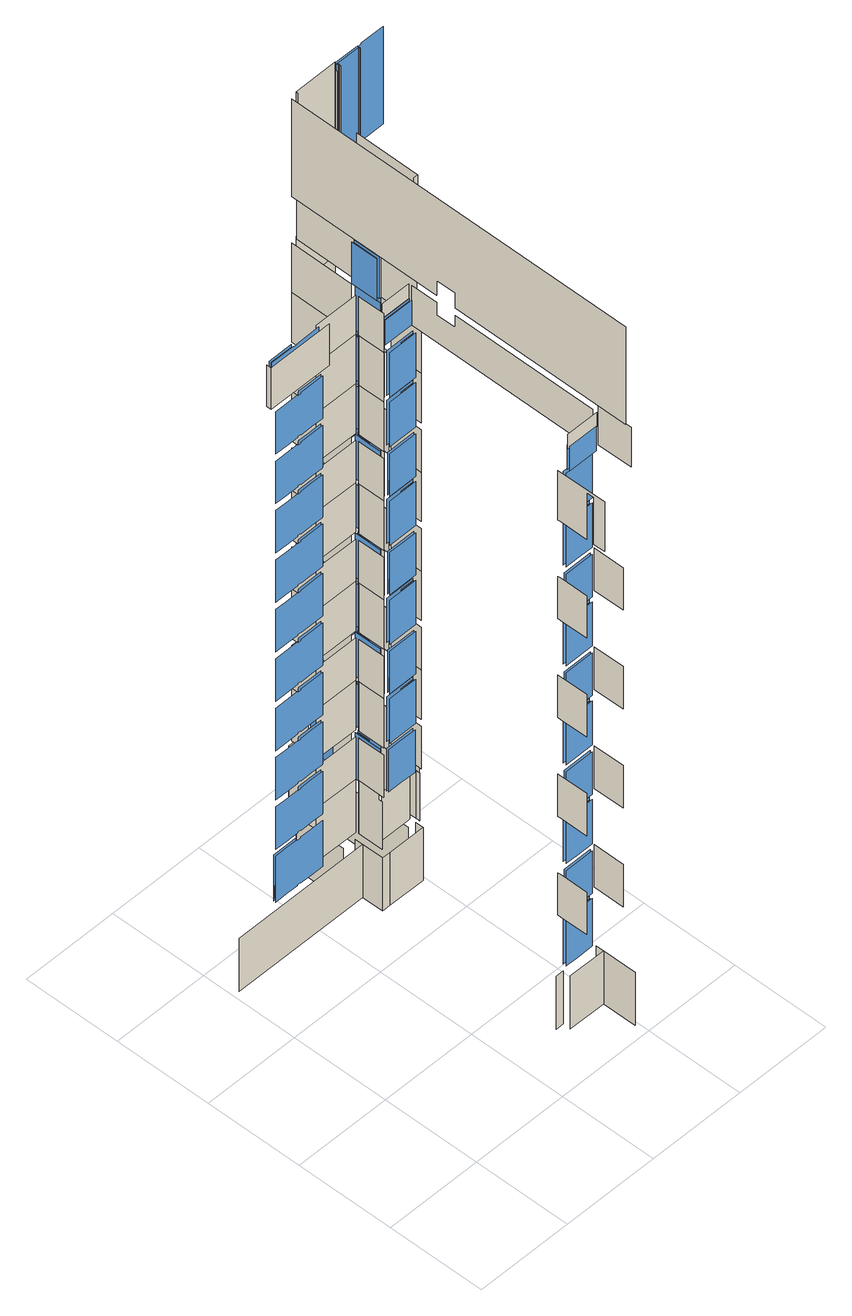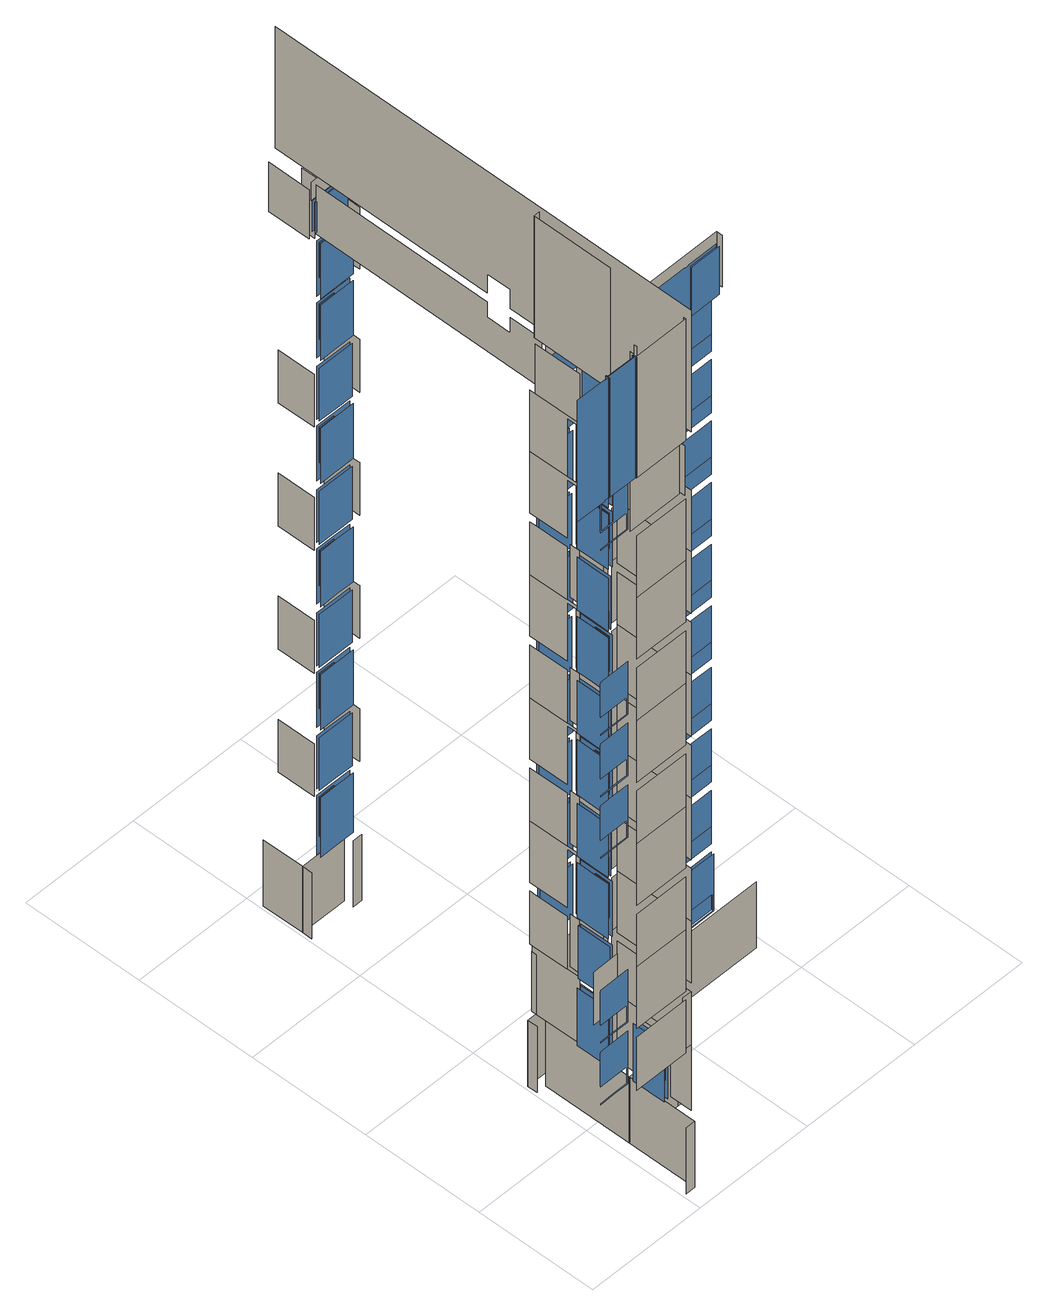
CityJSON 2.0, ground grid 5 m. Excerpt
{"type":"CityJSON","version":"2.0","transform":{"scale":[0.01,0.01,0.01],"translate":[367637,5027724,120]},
"CityObjects":{
"building1":{"type":"Building","attributes":{"name":"GLENGARRY HOUSE"},"geometry":[{"type":"MultiSurface","lod":"3","boundaries":[[[0,1,2,3,4,5]],[[6,7,8,9,10,11,12,13,14,15,16,17,18,19,20,21,22,23,24,25,26]],[[27,28,29,30]],[[31,32,33,34,35,36,37,38,39,40]],[[4,41,42,5]],[[43,44,45,46,47,48,49,50,51,52,53,54,55,56,57,58,59,60,61,62,63,64,65,66,67,68]],[[69,70,71,72,73,74,75,76,77,78,79,80,81,82,83,84,85,86,87,88,89,90,91,92,93,94]],[[95,96,97,98,99,100,101,102,103,104,105,106,107,108,109,110,111,112,113,114,115,116,117,118,119,120]],[[121,122,123,124,125,126,127,128,129,130,131,132,133,134,135,136,137,138,139,140,141,142,143,144,145,146]],[[147,148,149,150,151,152,153,154,155,156,157,158,159,160,161,162,163,164,165,166,167,168,169,170,171,172]],[[173,174,175,176,177,178,179,180,181,182,183,184,185,186,187,188,189,190,191,192,193,194,195,196,197,198]],[[199,200,201,202,203,204,205,206,207,208,209,210,211,212,213,214,215,216,217,218,219,220,221,222,223,224]],[[225,226,227,228,229,230,231,232,233,234,235,236,237,238,239,240,241,242,243,244,245,246,247,248,249,250]],[[251,252,253,254,255,256,257,258,259,260,261,262,263,264,265,266,267,268,269,270,271,272,273,274,275,276]],[[277,278,279,280,281,282,283,284,285,286,287,288,289,290,291,292,293,294,295,296,297,298,299,300,301,302]],[[303,304,305,306]],[[307,308,309,310]],[[311,312,313,314]],[[315,316,317,318]],[[319,320,321,322]],[[323,324,325,326]],[[327,328,329,330]],[[331,332,333,334]],[[335,336,337,338]],[[339,340,341,342]],[[343,344,345,346]],[[347,348,349,350,351,352,353,354,355,356,357,358,359,360,361,362,363,364,365,366]],[[367,368,369,370,371,372,373,374,375,376,377,378]],[[379,380,381,382,383,384]],[[385,386,387,388,389,390]],[[391,392,393,394,395,396]],[[397,398,399,400,401,402]],[[403,404,405,406]],[[407,408,409,410,411,412,413,414,415,416,417,418,419,420,421,422,423,424,425,426,427]],[[428,429,430,431,432,433,434,435,436,437,438,439,440,441,442,443,444,445,446,447,448]],[[449,450,451,452,453,454,455,456,457,458,459,460,461,462,463,464,465,466,467,468,469]],[[470,471,472,473,474,475,476,477,478,479,480,481,482,483,484,485,486,487,488,489,490]],[[491,492,493,494,495,496,497,498,499,500,501,502,503,504,505,506,507,508,509,510,511]],[[512,513,514,515,516,517,518,519,520,521,522,523,524,525,526,527,528,529,530,531,532]],[[533,534,535,536,537,538,539,540,541,542,543,544,545,546,547,548,549,550,551,552,553]],[[554,555,556,557,558,559,560,561,562,563,564,565,566,567,568,569,570,571,572,573,574]],[[575,576,577,578,579,580,581,582,583,584,585,586,587,588,589,590,591,592,593,594,595]],[[596,597,598,599]],[[600,601,602,603,604,605,606,607,608,609,610,611,612,613,614,613]],[[615,616,617,618,619,620,621,622,623,624,625,626,625,627,628,629]],[[630,631,632,633,634,635,636,637]],[[638,639,640,641]],[[642,643,644,645,646,647,648,649]],[[650,651,652,653,654,655,656,657,658,659,660,661,662,663]],[[664,665,666,667,668,669,670,671,672,673,674,675,676,677]],[[678,679,680,681,682,683,684,685,686,687,688,689,690,691]],[[692,693,694,695,696,697,698,699,700,701,702,703,704,705]],[[706,707,708,709,710,711,712,713,714,715,716,717,718,719]],[[720,721,722,723,724,725,726,727,728,729,730,731,732,733]],[[734,735,736,737,738,739,740,741,742,743,744,745,746,747]],[[748,749,750,751,752,753,754,755,756,757,758,759,760,761]],[[762,763,764,765,766,767,768,769,770,771,772,773,774,775]],[[776,777,778,779]],[[780,781,782,783]],[[784,785,786,787]],[[788,789,790,791]],[[792,793,794,795,796,797,798,799,800,801,802,803,804,805]],[[806,807,808,809,810,811,812,813,814,815,816,817,818,819]],[[820,821,822,823,824,825,826,827,828,829,830,831,832,833]],[[834,835,836,837,838,839,840,841,842,843,844,845,846,847]],[[848,849,850,851,852,853,854,855,856,857,858,859,860,861]],[[862,863,864,865,866,867,868,869,870,871,872,873,874,875]],[[876,877,878,879,880,881,882,883,884,885,886,887,888,889]],[[890,891,892,893,894,895,896,897,898,899,900,901,902,903]],[[904,905,906,907,908,909,910,911,912,913,914,915,916,917]],[[918,919,920,921]],[[922,923,924,925]],[[926,927,928,929]],[[930,931,932,933]],[[934,935,936,937]],[[938,939,940,941]],[[942,943,944,945]],[[946,947,948,949]],[[950,951,952,953]],[[954,955,956,957]],[[958,959,960,961]],[[962,963,964,965]],[[966,967,968,969]],[[970,971,972,973]],[[974,918,919,975]],[[976,977,978,979]],[[980,981,982,983]],[[984,985,986,987]],[[988,989,990,991]],[[992,993,994,995]],[[996,997,998,999]],[[1000,1001,1002,1003]],[[1004,1005,1006,1007]],[[1008,1009,1010,1011]],[[993,1012,1013,994]],[[997,1014,1015,998]],[[1001,1016,1017,1002]],[[1005,1018,1019,1006]],[[1009,1020,1021,1010]],[[1020,1022,1023,1021]],[[919,918,1024,1025]],[[1026,1027,1028,1029]],[[1030,1031,1032,1033]],[[1031,1030,1034,1035]],[[1036,1037,1038,1039,1040,1041,1042,1043,1044,1045]],[[1038,1046,1047,1048,1049,1050]],[[1051,1052,1053,1054,1055,1056]],[[1057,1058,1059,1060,1061,1062]],[[1063,1064,1065,1066,1067,1068]],[[1069,1070,1071,1072,1073,1074]],[[1052,1075,1076,1077,1054,1053]],[[1058,1078,1079,1080,1060,1059]],[[1064,1081,1082,1083,1066,1065]],[[1070,1084,1085,1086,1072,1071]],[[1084,1087,1088,1089,1086,1085]],[[346,345,1035,1034]],[[1090,1091,1092,1093,1038,1037,1036,1045]],[[1052,1051,1094,1095]],[[1058,1057,1096,1097]],[[1064,1063,1098,1099]],[[1070,1069,1100,1101]],[[1084,1070,1101,1102]],[[1103,1104,1026,1029]],[[1105,1106,1107,1108,1109,1110,1111,1112]],[[1113,1114,1115,1116,1117,1118,1119,1120,1121,1122,1123,1124,1125,1126]],[[1127,1128,1129,1130,1131,1132,1133,1134,1135,1136,1137,1138,1139,1140]],[[1141,1142,1143,1144,1145,1146,1147,1148,1149,1150,1151,1152,1153,1154]],[[1155,1156,1157,1158,1159,1160,1161,1162,1163,1164,1165,1166,1167,1168]],[[1169,1170,1171,1172,1173,1174,1175,1176,1177,1178,1179,1180,1181,1182]],[[1183,1184,1185,1186,1187,1188,1189,1190,1191,1192,1193,1194,1195,1196]],[[1197,1198,1199,1200,1201,1202,1203,1204,1205,1206,1207,1208,1209,1210]],[[1211,1212,1213,1214,1215,1216,1217,1218,1219,1220,1221,1222,1223,1224]],[[1225,1226,1227,1228,1229,1230,1231,1232,1233,1234,1235,1236,1237,1238]],[[1239,1240,1241,1242]],[[1243,1244,1245,1246]],[[1247,1248,1249,1250]],[[1251,1252,1253,1254]],[[1255,1256,1257,1258,1259,1260,1261,1262,1263,1264,1265,1266,1267,1268]],[[1269,1270,1271,1272,1273,1274,1275,1276,1277,1278,1279,1280,1281,1282]],[[1283,1284,1285,1286,1287,1288,1289,1290,1291,1292,1293,1294,1295,1296]],[[1297,1298,1299,1300,1301,1302,1303,1304,1305,1306,1307,1308,1309,1310]],[[1311,1312,1313,1314,1315,1316,1317,1318,1319,1320,1321,1322,1323,1324]],[[1325,1326,1327,1328,1329,1330,1331,1332,1333,1334,1335,1336,1337,1338]],[[1339,1340,1341,1342,1343,1344,1345,1346,1347,1348,1349,1350,1351,1352]],[[1353,1354,1355,1356,1357,1358,1359,1360,1361,1362,1363,1364,1365,1366]],[[1367,1368,1369,1370,1371,1372,1373,1374,1375,1376,1377,1378,1379,1380]],[[1381,1382,1383,1384,1385,1112,1386,1387]],[[1388,1389,1390,1391]],[[1392,1393,1394,1395,1396,1397,1398,1399]],[[1400,1401,1402,1403]],[[1404,1405,1406,1407,1408,1409,1410,1411]],[[1412,1413,1033,1032]],[[1414,1415,1416,1417]],[[1418,1419,1420,1421]],[[1422,1423,1424,1425]],[[1426,1427,1428,1429]],[[1430,1431,1432,1433]],[[1434,1435,1436,1437]],[[1438,1439,1440,1441]],[[1442,1443,1444,1445]],[[1446,1447,1448,1449]],[[1450,1451,1452,1453]],[[1454,1455,1456,1457,1458,1459]],[[1460,1104,1103,1461]],[[1462,1463,1464,1465,1466,1467,1468,1469]],[[1470,1471,1472,1473]],[[1474,1475,1476,1477,1478,1479,1480,1481]],[[1413,1412,1482,1483]],[[1484,1485,1486,1487,1488,1489]],[[1490,1491,1492,1493,1494,1495]],[[1496,1497,1498,1499,1500,1501]],[[1466,1465,1463,1502,1481,1503,1504,1505,1506]],[[1507,1508,1509,1510]],[[1511,1512,1513,1514]],[[1515,1516,1517,1518]],[[1519,1520,1521,1522]],[[1523,1524,1525,1526]],[[1527,1528,1529,1530,1531,1532,1533,1534,1535,1536]],[[1537,1538,1496,1539,1540,1541,1542,1543,1544,1545]],[[1546,1547,1490,1548,1549,1550,1551,1552,1553,1554]],[[1555,1556,1484,1557,1558,1559,1560,1561,1562,1563]],[[1529,1564,1565,1510,1566,1530,1567,1568,1569,1570]],[[1571,1572,1573,1574,1575,1576,1577,1578]],[[1579,1580,1581,1582]],[[1472,1583,1584,1473]],[[1585,1586,1587,1588,1589,1590,1591,1592]],[[1593,1594,1595,1596,1597,1598,1599,1600,1601,1602,1603,1604,1605,1606]],[[1607,1608,1609,1610,1611,1612,1613,1614,1615,1616,1617,1618,1619,1620]],[[1621,1622,1623,1624,1625,1626,1627,1628,1629,1630,1631,1632,1633,1634]],[[1635,1636,1637,1638,1639,1640,1641,1642,1643,1644,1645,1646,1647,1648]],[[1649,1650,1651,1652,1653,1654,1655,1656,1657,1658,1659,1660,1661,1662]],[[1663,1664,1665,1666,1667,1668,1669,1670,1671,1672,1673,1674,1675,1676]],[[1677,1678,1679,1680,1681,1682,1683,1684,1685,1686,1687,1688,1689,1690]],[[1691,1692,1693,1694]],[[1557,1695,1696,1697,1698,1699,1700,1701,1702,1703,1704,1705,1706,1707]],[[1548,1708,1709,1710,1711,1712,1713,1714,1715,1716,1717,1718,1719,1720]],[[1539,1721,1722,1723,1724,1725,1726,1727,1728,1729,1730,1731,1732,1733]],[[1734,1735,1736,1737]],[[1738,1739,1460,1461]],[[1740,1741,1742,1743]],[[1744,1745,1746,1747]],[[1748,1749,1750,1751]],[[1752,1753,1754,1755,1756,1757,1758,1759,1760,1761,1762,1763,1764,1765]],[[1766,1767,1768,1769]],[[1770,1771,1772,1773]],[[1774,1775,1776,1777]],[[1778,1779,1780,1781]],[[1782,1783,1784,1785]],[[1786,1787,1788,1789]],[[1790,1791,1792,1793,1794,1795,1796,1797,1798,1799,1800,1801,1802,1803]],[[1804,1805,1806,1807,1808,1809,1810,1811,1812,1813,1814,1815,1816,1817]],[[1818,1819,1820,1821,1822,1823,1824,1825,1826,1827,1828,1829,1830,1831]],[[1832,1833,1834,1835,1836,1837,1838,1839,1840,1841,1842,1843,1844,1845]],[[1846,1847,1848,1849,1850,1851,1852,1853,1854,1855,1856,1857,1858,1859]],[[1860,1861,1862,1863,1864,1865,1866,1867,1868,1869,1870,1871,1872,1873]],[[1874,1875,1876,1877,1878,1879,1880,1881,1882,1883,1884,1885,1886,1887]],[[1888,1889,1890,1891,1892,1893,1894,1895,1896,1897,1898,1899,1900,1901]],[[1902,1903,1904,1905,1906,1907,1908,1909,1910,1911,1912,1913,1914,1915]],[[1916,1917,1918,1919]],[[1920,1921,1922,1923]],[[1924,1925,1926,1927]],[[1928,1929,1930,1931]],[[1932,1933,1934,1935]],[[1936,1937,1938,1939]],[[1940,1941,1942,1943]],[[1944,1945,1946,1947,1948,1949]],[[1950,1951,1952,1953]],[[1954,1955,1956,1957]],[[1958,1959,1960,1961]],[[1962,1963,1964,1965]],[[1963,1966,1967,1964]],[[1959,1968,1969,1960]],[[1955,1970,1971,1956]],[[1951,1972,1973,1952]],[[1974,1975,1976,1977,1978,1979,1980,1981,1982,1983,1984,1985,1986,1987]],[[1988,1944,1949,1989,1990,1991]],[[1992,1993,1994,1995]],[[1996,1997,1998,1999,2000,2001,2002,2003,2004,2005,2006,2007,2008,2009]],[[2010,2011,2012,2013]],[[2014,2015,2016,2017]],[[2018,2019,2020,2021]],[[2022,1945,1944,2023]],[[2024,2025,1691,1694]],[[2026,2027,2028,2029]],[[2030,2031,2032,2033]],[[2034,2035,2028,2027]],[[2036,2037,2038,2039]],[[2040,2041,2042,2043]],[[2044,2045,2046,2047]],[[2048,2049,2050,2051]],[[2052,2053,2054,2055]],[[2049,2056,2057,2050]],[[2045,2058,2059,2046]],[[2041,2060,2061,2042]],[[2037,2062,2063,2038]],[[2064,2065,2066,2067]],[[2068,2069,2070,2071,2072,2073]],[[2074,2075,2076,2077]],[[2078,2079,2080,2081]],[[2082,2083,2084,2085,2086,2087,2088,2089,2090,2091,2092,2093,2094,2095,2096,2097,2098,2099,2100,2101,2102,2103,2104]],[[2105,2106,2107,2108,2109,2110,2111,2112,2113,2114,2115,2116,2117,2118,2119,2120,2121,2122,2123,2124,2125]],[[2126,2127,2128,2129,2130,2131,2132,2133,2134,2135,2136,2137,2138,2139,2140,2141,2142,2143,2144,2145,2146]],[[2147,2148,2149,2150,2151,2152,2153,2154,2155,2156,2157,2158,2159,2160,2161,2162,2163,2164,2165,2166,2167]],[[2168,2169,2170,2171,2172,2173,2174,2175,2176,2177,2178,2179,2180,2181,2182,2183,2184,2185,2186,2187,2188]],[[2189,2190,2191,2192,2193,2194,2195,2196,2197,2198,2199,2200,2201,2202,2203,2204,2205,2206,2207,2208,2209]],[[2210,2211,2212,2213]],[[2214,2215,2216,2217,2218,2219,2220,2221]],[[2222,2223,2224,2225]],[[2226,2227,2228,2229,2230,2231,2232,2233,2234,2235,2236,2237,2238,2239,2240,2241,2242,2243,2244,2245]]],"semantics":{"surfaces":[{"type":"WallSurface"},{"type":"Window"}],"values":[0,1,1,1,0,1,1,1,1,1,1,1,1,1,1,1,1,1,1,1,1,1,1,1,1,0,1,0,0,0,0,0,0,1,1,1,1,1,1,1,1,1,0,1,1,1,1,1,1,1,1,1,1,1,1,1,1,1,1,1,1,1,1,1,1,1,1,1,1,1,0,1,1,1,1,1,1,1,1,1,1,1,1,0,0,0,0,0,0,0,0,0,0,0,0,0,0,0,0,0,0,0,0,0,0,0,0,0,0,0,0,0,0,0,0,0,0,0,0,0,0,0,0,0,1,1,1,1,1,1,1,1,1,1,1,1,1,1,1,1,1,1,1,1,1,1,1,1,1,0,0,0,1,1,1,1,1,1,1,1,1,1,0,0,0,0,0,0,0,0,0,0,0,0,0,0,0,0,0,0,0,0,1,1,0,1,1,1,1,1,1,1,1,0,1,1,1,1,0,1,1,1,1,0,1,1,1,1,1,1,1,1,1,1,1,1,1,1,1,1,1,1,1,1,1,0,0,0,0,0,0,0,0,0,1,0,0,1,1,1,0,0,0,0,0,0,0,0,0,0,0,0,0,0,0,0,0,1,1,1,1,1,1,1,1,1,1,1,1]}}]}
},
"vertices":[
[221,1346,3222],[221,1360,3222],[221,1360,3446],[221,1360,3461],[221,1336,3461],[221,1336,3222],[252,1353,361],[252,1353,356],[315,1353,356],[379,1353,356],[379,1353,361],[315,1353,361],[257,1353,361],[257,1353,439],[315,1353,439],[379,1353,439],[379,1353,444],[381,1353,444],[381,1353,570],[381,1353,616],[379,1353,616],[379,1353,621],[315,1353,621],[252,1353,621],[252,1353,616],[252,1353,570],[252,1353,441],[376,1369,3441],[257,1369,3441],[257,1369,3227],[376,1369,3227],[252,1377,3222],[379,1377,3222],[379,1377,3227],[381,1377,3227],[381,1377,3441],[379,1377,3441],[379,1377,3446],[252,1377,3446],[252,1377,3441],[252,1377,3227],[556,1336,3461],[556,1336,3222],[315,1341,905],[379,1341,905],[379,1341,900],[381,1341,900],[396,1341,900],[399,1341,900],[399,1341,905],[462,1341,905],[526,1341,905],[526,1341,900],[526,1341,876],[526,1341,746],[526,1341,661],[521,1341,661],[462,1341,661],[399,1341,661],[399,1341,666],[379,1341,666],[379,1341,661],[315,1341,661],[252,1341,661],[252,1341,666],[252,1341,746],[252,1341,876],[252,1341,900],[252,1341,905],[315,1341,1190],[379,1341,1190],[379,1341,1185],[381,1341,1185],[396,1341,1185],[399,1341,1185],[399,1341,1190],[462,1341,1190],[526,1341,1190],[526,1341,1185],[526,1341,1160],[526,1341,1031],[526,1341,946],[521,1341,946],[462,1341,946],[399,1341,946],[399,1341,951],[379,1341,951],[379,1341,946],[315,1341,946],[252,1341,946],[252,1341,951],[252,1341,1031],[252,1341,1160],[252,1341,1185],[252,1341,1190],[315,1341,1474],[379,1341,1474],[379,1341,1469],[381,1341,1469],[396,1341,1469],[399,1341,1469],[399,1341,1474],[462,1341,1474],[526,1341,1474],[526,1341,1469],[526,1341,1445],[526,1341,1315],[526,1341,1230],[521,1341,1230],[462,1341,1230],[399,1341,1230],[399,1341,1235],[379,1341,1235],[379,1341,1230],[315,1341,1230],[252,1341,1230],[252,1341,1235],[252,1341,1315],[252,1341,1445],[252,1341,1469],[252,1341,1474],[315,1341,1759],[379,1341,1759],[379,1341,1754],[381,1341,1754],[396,1341,1754],[399,1341,1754],[399,1341,1759],[462,1341,1759],[526,1341,1759],[526,1341,1754],[526,1341,1729],[526,1341,1600],[526,1341,1515],[521,1341,1515],[462,1341,1515],[399,1341,1515],[399,1341,1520],[379,1341,1520],[379,1341,1515],[315,1341,1515],[252,1341,1515],[252,1341,1520],[252,1341,1600],[252,1341,1729],[252,1341,1754],[252,1341,1759],[315,1341,2043],[379,1341,2043],[379,1341,2038],[381,1341,2038],[396,1341,2038],[399,1341,2038],[399,1341,2043],[462,1341,2043],[526,1341,2043],[526,1341,2038],[526,1341,2014],[526,1341,1884],[526,1341,1799],[521,1341,1799],[462,1341,1799],[399,1341,1799],[399,1341,1804],[379,1341,1804],[379,1341,1799],[315,1341,1799],[252,1341,1799],[252,1341,1804],[252,1341,1884],[252,1341,2014],[252,1341,2038],[252,1341,2043],[315,1341,2328],[379,1341,2328],[379,1341,2322],[381,1341,2322],[396,1341,2322],[399,1341,2322],[399,1341,2328],[462,1341,2328],[526,1341,2328],[526,1341,2322],[526,1341,2298],[526,1341,2169],[526,1341,2084],[521,1341,2084],[462,1341,2084],[399,1341,2084],[399,1341,2089],[379,1341,2089],[379,1341,2084],[315,1341,2084],[252,1341,2084],[252,1341,2089],[252,1341,2169],[252,1341,2298],[252,1341,2322],[252,1341,2328],[315,1341,2612],[379,1341,2612],[379,1341,2607],[381,1341,2607],[396,1341,2607],[399,1341,2607],[399,1341,2612],[462,1341,2612],[526,1341,2612],[526,1341,2607],[526,1341,2583],[526,1341,2453],[526,1341,2368],[521,1341,2368],[462,1341,2368],[399,1341,2368],[399,1341,2373],[379,1341,2373],[379,1341,2368],[315,1341,2368],[252,1341,2368],[252,1341,2373],[252,1341,2453],[252,1341,2583],[252,1341,2607],[252,1341,2612],[315,1341,2896],[379,1341,2896],[379,1341,2891],[381,1341,2891],[396,1341,2891],[399,1341,2891],[399,1341,2896],[462,1341,2896],[526,1341,2896],[526,1341,2891],[526,1341,2867],[526,1341,2738],[526,1341,2653],[521,1341,2653],[462,1341,2653],[399,1341,2653],[399,1341,2658],[379,1341,2658],[379,1341,2653],[315,1341,2653],[252,1341,2653],[252,1341,2658],[252,1341,2738],[252,1341,2867],[252,1341,2891],[252,1341,2896],[315,1341,3181],[379,1341,3181],[379,1341,3176],[381,1341,3176],[396,1341,3176],[399,1341,3176],[399,1341,3181],[462,1341,3181],[526,1341,3181],[526,1341,3176],[526,1341,3152],[526,1341,3022],[526,1341,2937],[521,1341,2937],[462,1341,2937],[399,1341,2937],[399,1341,2942],[379,1341,2942],[379,1341,2937],[315,1341,2937],[252,1341,2937],[252,1341,2942],[252,1341,3022],[252,1341,3152],[252,1341,3176],[252,1341,3181],[315,1342,621],[379,1342,621],[379,1342,616],[381,1342,616],[396,1342,616],[399,1342,616],[399,1342,621],[462,1342,621],[526,1342,621],[526,1342,616],[526,1342,570],[526,1342,441],[526,1342,361],[526,1342,356],[462,1342,356],[399,1342,356],[399,1342,361],[379,1342,361],[379,1342,356],[315,1342,356],[252,1341,356],[252,1341,361],[252,1341,441],[252,1341,570],[252,1341,616],[252,1341,621],[257,1346,666],[521,1346,666],[521,1346,744],[257,1346,744],[257,1346,951],[521,1346,951],[521,1346,1028],[257,1346,1028],[257,1346,1235],[521,1346,1235],[521,1346,1313],[257,1346,1313],[257,1346,1520],[521,1346,1520],[521,1346,1597],[257,1346,1597],[257,1346,1804],[521,1346,1804],[521,1346,1882],[257,1346,1882],[257,1346,2089],[521,1346,2089],[521,1346,2166],[257,1346,2166],[257,1346,2373],[521,1346,2373],[521,1346,2451],[257,1346,2451],[257,1346,2658],[521,1346,2658],[521,1346,2735],[257,1346,2735],[257,1346,2942],[521,1346,2942],[521,1346,3020],[257,1346,3020],[257,1346,361],[521,1346,361],[521,1346,439],[257,1346,439],[36,1336,11],[36,1336,316],[752,1336,316],[752,1336,11],[379,1363,3446],[379,1363,3441],[381,1363,3441],[396,1363,3441],[399,1363,3441],[399,1363,3446],[526,1363,3446],[526,1363,3441],[526,1363,3227],[526,1363,3222],[399,1363,3222],[399,1363,3227],[396,1363,3227],[381,1363,3227],[379,1363,3227],[379,1363,3222],[252,1363,3222],[252,1363,3227],[252,1363,3441],[252,1363,3446],[763,76,3206],[763,117,3206],[763,117,2937],[763,259,2937],[763,274,2937],[763,274,3206],[763,274,3222],[763,250,3222],[763,18,3222],[763,18,3206],[763,18,2937],[763,76,2937],[763,274,661],[763,274,905],[763,259,905],[763,117,905],[763,117,661],[763,259,661],[763,274,1230],[763,274,1474],[763,259,1474],[763,117,1474],[763,117,1230],[763,259,1230],[763,274,1799],[763,274,2043],[763,259,2043],[763,117,2043],[763,117,1799],[763,259,1799],[763,274,2368],[763,274,2612],[763,259,2612],[763,117,2612],[763,117,2368],[763,259,2368],[793,274,11],[793,274,316],[753,274,316],[753,274,11],[521,1353,744],[521,1353,666],[462,1353,666],[399,1353,666],[399,1353,661],[462,1353,661],[521,1353,661],[526,1353,661],[526,1353,746],[526,1353,876],[526,1353,900],[526,1353,905],[462,1353,905],[399,1353,905],[399,1353,900],[396,1353,900],[396,1353,876],[396,1353,749],[399,1353,749],[399,1353,744],[462,1353,744],[521,1353,1028],[521,1353,951],[462,1353,951],[399,1353,951],[399,1353,946],[462,1353,946],[521,1353,946],[526,1353,946],[526,1353,1031],[526,1353,1160],[526,1353,1185],[526,1353,1190],[462,1353,1190],[399,1353,1190],[399,1353,1185],[396,1353,1185],[396,1353,1160],[396,1353,1033],[399,1353,1033],[399,1353,1028],[462,1353,1028],[521,1353,1313],[521,1353,1235],[462,1353,1235],[399,1353,1235],[399,1353,1230],[462,1353,1230],[521,1353,1230],[526,1353,1230],[526,1353,1315],[526,1353,1445],[526,1353,1469],[526,1353,1474],[462,1353,1474],[399,1353,1474],[399,1353,1469],[396,1353,1469],[396,1353,1445],[396,1353,1318],[399,1353,1318],[399,1353,1313],[462,1353,1313],[521,1353,1597],[521,1353,1520],[462,1353,1520],[399,1353,1520],[399,1353,1515],[462,1353,1515],[521,1353,1515],[526,1353,1515],[526,1353,1600],[526,1353,1729],[526,1353,1754],[526,1353,1759],[462,1353,1759],[399,1353,1759],[399,1353,1754],[396,1353,1754],[396,1353,1729],[396,1353,1602],[399,1353,1602],[399,1353,1597],[462,1353,1597],[521,1353,1882],[521,1353,1804],[462,1353,1804],[399,1353,1804],[399,1353,1799],[462,1353,1799],[521,1353,1799],[526,1353,1799],[526,1353,1884],[526,1353,2014],[526,1353,2038],[526,1353,2043],[462,1353,2043],[399,1353,2043],[399,1353,2038],[396,1353,2038],[396,1353,2014],[396,1353,1887],[399,1353,1887],[399,1353,1882],[462,1353,1882],[521,1353,2166],[521,1353,2089],[462,1353,2089],[399,1353,2089],[399,1353,2084],[462,1353,2084],[521,1353,2084],[526,1353,2084],[526,1353,2169],[526,1353,2298],[526,1353,2322],[526,1353,2328],[462,1353,2328],[399,1353,2328],[399,1353,2322],[396,1353,2322],[396,1353,2298],[396,1353,2171],[399,1353,2171],[399,1353,2166],[462,1353,2166],[521,1353,2451],[521,1353,2373],[462,1353,2373],[399,1353,2373],[399,1353,2368],[462,1353,2368],[521,1353,2368],[526,1353,2368],[526,1353,2453],[526,1353,2583],[526,1353,2607],[526,1353,2612],[462,1353,2612],[399,1353,2612],[399,1353,2607],[396,1353,2607],[396,1353,2583],[396,1353,2456],[399,1353,2456],[399,1353,2451],[462,1353,2451],[521,1353,2735],[521,1353,2658],[462,1353,2658],[399,1353,2658],[399,1353,2653],[462,1353,2653],[521,1353,2653],[526,1353,2653],[526,1353,2738],[526,1353,2867],[526,1353,2891],[526,1353,2896],[462,1353,2896],[399,1353,2896],[399,1353,2891],[396,1353,2891],[396,1353,2867],[396,1353,2740],[399,1353,2740],[399,1353,2735],[462,1353,2735],[521,1353,3020],[521,1353,2942],[462,1353,2942],[399,1353,2942],[399,1353,2937],[462,1353,2937],[521,1353,2937],[526,1353,2937],[526,1353,3022],[526,1353,3152],[526,1353,3176],[526,1353,3181],[462,1353,3181],[399,1353,3181],[399,1353,3176],[396,1353,3176],[396,1353,3152],[396,1353,3025],[399,1353,3025],[399,1353,3020],[462,1353,3020],[945,234,3446],[945,234,3362],[778,234,3362],[778,234,3446],[793,258,570],[793,258,626],[793,258,631],[869,258,631],[946,258,631],[946,258,626],[946,258,570],[946,258,441],[946,258,361],[946,258,356],[869,258,356],[793,258,356],[793,258,361],[793,258,441],[798,258,441],[946,275,356],[946,275,361],[946,275,441],[946,275,570],[946,275,626],[946,275,631],[869,274,631],[793,274,631],[793,274,626],[793,274,570],[793,274,441],[798,274,441],[793,274,361],[793,274,356],[869,274,356],[793,237,3362],[945,237,3362],[945,237,3357],[945,237,3227],[945,237,3222],[793,237,3222],[793,237,3227],[793,237,3357],[940,243,3227],[940,243,3357],[798,243,3357],[798,243,3227],[793,250,3222],[945,250,3222],[945,250,3227],[945,250,3357],[945,250,3362],[793,250,3362],[793,250,3357],[793,250,3227],[793,258,900],[793,258,905],[869,258,905],[945,258,905],[945,258,900],[945,258,876],[945,258,746],[945,258,666],[945,258,661],[869,258,661],[793,258,661],[793,258,666],[793,258,746],[793,258,876],[793,258,1445],[793,258,1469],[793,258,1474],[869,258,1474],[945,258,1474],[945,258,1469],[945,258,1445],[945,258,1315],[945,258,1235],[945,258,1230],[869,258,1230],[793,258,1230],[793,258,1235],[793,258,1315],[793,258,2014],[793,258,2038],[793,258,2043],[869,258,2043],[945,258,2043],[945,258,2038],[945,258,2014],[945,258,1884],[945,258,1804],[945,258,1799],[869,258,1799],[793,258,1799],[793,258,1804],[793,258,1884],[793,258,2583],[793,258,2607],[793,258,2612],[869,258,2612],[945,258,2612],[945,258,2607],[945,258,2583],[945,258,2453],[945,258,2373],[945,258,2368],[869,258,2368],[793,258,2368],[793,258,2373],[793,258,2453],[793,258,2333],[793,258,2338],[869,258,2338],[945,258,2338],[945,258,2333],[945,258,2298],[945,258,2169],[945,258,2089],[945,258,2084],[869,258,2084],[793,258,2084],[793,258,2089],[793,258,2169],[793,258,2298],[793,258,3192],[869,258,3192],[945,258,3192],[945,258,3187],[945,258,3152],[945,258,3022],[945,258,2942],[945,258,2937],[869,258,2937],[793,258,2937],[793,258,2942],[793,258,3022],[793,258,3152],[793,258,3187],[793,258,1160],[793,258,1195],[793,258,1200],[869,258,1200],[945,258,1200],[945,258,1195],[945,258,1160],[945,258,1031],[945,258,951],[945,258,946],[869,258,946],[793,258,946],[793,258,951],[793,258,1031],[793,258,1729],[793,258,1764],[793,258,1769],[869,258,1769],[945,258,1769],[945,258,1764],[945,258,1729],[945,258,1600],[945,258,1520],[945,258,1515],[869,258,1515],[793,258,1515],[793,258,1520],[793,258,1600],[793,258,2867],[793,258,2902],[793,258,2907],[869,258,2907],[945,258,2907],[945,258,2902],[945,258,2867],[945,258,2738],[945,258,2658],[945,258,2653],[869,258,2653],[793,258,2653],[793,258,2658],[793,258,2738],[798,264,666],[798,264,744],[940,264,744],[940,264,666],[798,264,1235],[798,264,1313],[940,264,1313],[940,264,1235],[798,264,1804],[798,264,1882],[940,264,1882],[940,264,1804],[798,264,2373],[798,264,2451],[940,264,2451],[940,264,2373],[793,269,1230],[869,269,1230],[945,269,1230],[945,269,1235],[945,269,1315],[945,269,1445],[945,269,1469],[945,269,1474],[869,269,1474],[793,269,1474],[793,269,1469],[793,269,1445],[793,269,1315],[793,269,1235],[793,269,1799],[869,269,1799],[945,269,1799],[945,269,1804],[945,269,1884],[945,269,2014],[945,269,2038],[945,269,2043],[869,269,2043],[793,269,2043],[793,269,2038],[793,269,2014],[793,269,1884],[793,269,1804],[793,269,2368],[869,269,2368],[945,269,2368],[945,269,2373],[945,269,2453],[945,269,2583],[945,269,2607],[945,269,2612],[869,269,2612],[793,269,2612],[793,269,2607],[793,269,2583],[793,269,2453],[793,269,2373],[793,269,746],[793,269,666],[793,269,661],[869,269,661],[945,269,661],[945,269,666],[945,269,746],[945,269,876],[945,269,900],[945,269,905],[869,269,905],[793,269,905],[793,269,900],[793,269,876],[945,275,946],[945,275,951],[945,275,1031],[945,275,1160],[945,275,1195],[945,275,1200],[869,274,1200],[793,274,1200],[793,274,1195],[793,274,1160],[793,274,1031],[793,274,951],[793,274,946],[869,274,946],[945,275,1515],[945,275,1520],[945,275,1600],[945,275,1729],[945,275,1764],[945,275,1769],[869,274,1769],[793,274,1769],[793,274,1764],[793,274,1729],[793,274,1600],[793,274,1520],[793,274,1515],[869,274,1515],[945,275,2084],[945,275,2089],[945,275,2169],[945,275,2298],[945,275,2333],[945,275,2338],[869,274,2338],[793,274,2338],[793,274,2333],[793,274,2298],[793,274,2169],[793,274,2089],[793,274,2084],[869,274,2084],[945,275,2653],[945,275,2658],[945,275,2738],[945,275,2867],[945,275,2902],[945,275,2907],[869,274,2907],[793,274,2907],[793,274,2902],[793,274,2867],[793,274,2738],[793,274,2658],[793,274,2653],[869,274,2653],[945,275,2937],[945,275,2942],[945,275,3022],[945,275,3152],[945,275,3187],[945,275,3192],[869,274,3192],[793,274,3192],[793,274,3187],[793,274,3152],[793,274,3022],[793,274,2942],[793,274,2937],[869,274,2937],[986,234,316],[986,234,11],[793,234,11],[793,234,316],[872,264,1033],[872,264,1195],[940,264,1195],[940,264,1033],[872,264,1602],[872,264,1764],[940,264,1764],[940,264,1602],[872,264,2171],[872,264,2333],[940,264,2333],[940,264,2171],[872,264,2740],[872,264,2902],[940,264,2902],[940,264,2740],[872,264,3025],[872,264,3187],[940,264,3187],[940,264,3025],[872,264,444],[872,264,626],[941,264,626],[941,264,444],[872,268,1195],[872,268,1033],[940,268,1033],[940,268,1195],[872,268,1764],[872,268,1602],[940,268,1602],[940,268,1764],[872,268,2333],[872,268,2171],[940,268,2171],[940,268,2333],[872,268,2902],[872,268,2740],[940,268,2740],[940,268,2902],[872,268,3187],[872,268,3025],[940,268,3025],[940,268,3187],[872,268,626],[872,268,444],[941,268,444],[941,268,626],[976,74,3222],[976,74,3450],[976,254,3450],[976,254,3222],[986,61,316],[986,61,11],[976,117,661],[976,117,905],[976,275,905],[976,275,661],[976,117,1230],[976,117,1474],[976,275,1474],[976,275,1230],[976,117,1799],[976,117,2043],[976,275,2043],[976,275,1799],[976,117,2368],[976,117,2612],[976,275,2612],[976,275,2368],[753,1377,356],[753,1377,661],[526,1377,661],[526,1377,356],[753,1377,946],[753,1377,1230],[526,1377,1230],[526,1377,946],[753,1377,1515],[753,1377,1799],[526,1377,1799],[526,1377,1515],[753,1377,2084],[753,1377,2368],[526,1377,2368],[526,1377,2084],[753,1377,2653],[753,1377,2937],[526,1377,2937],[526,1377,2653],[753,1377,905],[526,1377,905],[753,1377,1474],[526,1377,1474],[753,1377,2043],[526,1377,2043],[753,1377,2612],[526,1377,2612],[753,1377,3222],[526,1377,3222],[753,1377,3446],[526,1377,3446],[986,274,316],[986,274,11],[683,1637,316],[683,1377,316],[683,1377,11],[683,1637,11],[752,1227,11],[752,1227,316],[793,1227,316],[793,1227,11],[752,1377,11],[752,1377,316],[757,1364,631],[757,1364,646],[757,1364,661],[757,1252,661],[757,1252,646],[757,1252,631],[757,1235,631],[757,1235,356],[757,1346,356],[757,1364,356],[757,1364,905],[757,1346,905],[757,1227,905],[757,1227,661],[757,1346,661],[757,1364,946],[757,1364,1230],[757,1346,1230],[757,1227,1230],[757,1227,946],[757,1346,946],[757,1364,1515],[757,1364,1799],[757,1346,1799],[757,1227,1799],[757,1227,1515],[757,1346,1515],[757,1364,2084],[757,1364,2368],[757,1346,2368],[757,1227,2368],[757,1227,2084],[757,1346,2084],[757,1364,2653],[757,1364,2937],[757,1346,2937],[757,1227,2937],[757,1227,2653],[757,1346,2653],[757,1364,1474],[757,1346,1474],[757,1227,1474],[757,1364,2043],[757,1346,2043],[757,1227,2043],[757,1364,2612],[757,1346,2612],[757,1227,2612],[757,1364,3222],[757,1346,3222],[757,1227,3222],[757,1364,3446],[757,1346,3446],[757,1227,3446],[777,1364,356],[777,1364,631],[777,1364,646],[777,1364,661],[777,1364,946],[777,1364,1230],[777,1364,1515],[777,1364,1799],[777,1364,2084],[777,1364,2368],[777,1364,2653],[777,1364,2937],[777,1364,3222],[718,1637,11],[718,1637,316],[945,1251,3450],[945,1112,3450],[945,1112,3379],[945,1010,3379],[945,1010,3450],[945,254,3450],[945,254,3222],[945,1251,3222],[793,1227,1445],[793,1227,1469],[793,1227,1474],[869,1227,1474],[945,1227,1474],[945,1227,1469],[945,1227,1445],[945,1227,1315],[945,1227,1235],[945,1227,1230],[869,1227,1230],[793,1227,1230],[793,1227,1235],[793,1227,1315],[793,1227,1160],[793,1227,1195],[793,1227,1200],[869,1227,1200],[945,1227,1200],[945,1227,1195],[945,1227,1160],[945,1227,1031],[945,1227,951],[945,1227,946],[869,1227,946],[793,1227,946],[793,1227,951],[793,1227,1031],[793,1227,1729],[793,1227,1764],[793,1227,1769],[869,1227,1769],[945,1227,1769],[945,1227,1764],[945,1227,1729],[945,1227,1600],[945,1227,1520],[945,1227,1515],[869,1227,1515],[793,1227,1515],[793,1227,1520],[793,1227,1600],[793,1227,2014],[793,1227,2038],[793,1227,2043],[869,1227,2043],[945,1227,2043],[945,1227,2038],[945,1227,2014],[945,1227,1884],[945,1227,1804],[945,1227,1799],[869,1227,1799],[793,1227,1799],[793,1227,1804],[793,1227,1884],[793,1227,2333],[793,1227,2338],[869,1227,2338],[945,1227,2338],[945,1227,2333],[945,1227,2298],[945,1227,2169],[945,1227,2089],[945,1227,2084],[869,1227,2084],[793,1227,2084],[793,1227,2089],[793,1227,2169],[793,1227,2298],[793,1227,2583],[793,1227,2607],[793,1227,2612],[869,1227,2612],[945,1227,2612],[945,1227,2607],[945,1227,2583],[945,1227,2453],[945,1227,2373],[945,1227,2368],[869,1227,2368],[793,1227,2368],[793,1227,2373],[793,1227,2453],[793,1227,2867],[793,1227,2902],[793,1227,2907],[869,1227,2907],[945,1227,2907],[945,1227,2902],[945,1227,2867],[945,1227,2738],[945,1227,2658],[945,1227,2653],[869,1227,2653],[793,1227,2653],[793,1227,2658],[793,1227,2738],[793,1227,3192],[869,1227,3192],[945,1227,3192],[945,1227,3187],[945,1227,3152],[945,1227,3022],[945,1227,2942],[945,1227,2937],[869,1227,2937],[793,1227,2937],[793,1227,2942],[793,1227,3022],[793,1227,3152],[793,1227,3187],[793,1232,905],[869,1232,905],[945,1232,905],[945,1232,900],[945,1232,876],[945,1232,746],[945,1232,666],[945,1232,661],[869,1232,661],[793,1232,661],[793,1232,666],[793,1232,746],[793,1232,876],[793,1232,900],[798,1233,1235],[798,1233,1313],[940,1233,1313],[940,1233,1235],[798,1233,1804],[798,1233,1882],[940,1233,1882],[940,1233,1804],[798,1233,2373],[798,1233,2451],[940,1233,2451],[940,1233,2373],[798,1237,744],[798,1237,666],[940,1237,666],[940,1237,744],[793,1238,1230],[869,1238,1230],[945,1238,1230],[945,1238,1235],[945,1238,1315],[945,1238,1445],[945,1238,1469],[945,1238,1474],[869,1238,1474],[793,1238,1474],[793,1238,1469],[793,1238,1445],[793,1238,1315],[793,1238,1235],[793,1238,1799],[869,1238,1799],[945,1238,1799],[945,1238,1804],[945,1238,1884],[945,1238,2014],[945,1238,2038],[945,1238,2043],[869,1238,2043],[793,1238,2043],[793,1238,2038],[793,1238,2014],[793,1238,1884],[793,1238,1804],[793,1238,2368],[869,1238,2368],[945,1238,2368],[945,1238,2373],[945,1238,2453],[945,1238,2583],[945,1238,2607],[945,1238,2612],[869,1238,2612],[793,1238,2612],[793,1238,2607],[793,1238,2583],[793,1238,2453],[793,1238,2373],[945,1244,946],[945,1244,951],[945,1244,1031],[945,1244,1160],[945,1244,1195],[945,1244,1200],[869,1243,1200],[793,1243,1200],[793,1243,1195],[793,1243,1160],[793,1243,1031],[793,1243,951],[793,1243,946],[869,1243,946],[945,1244,1515],[945,1244,1520],[945,1244,1600],[945,1244,1729],[945,1244,1764],[945,1244,1769],[869,1243,1769],[793,1243,1769],[793,1243,1764],[793,1243,1729],[793,1243,1600],[793,1243,1520],[793,1243,1515],[869,1243,1515],[945,1244,2084],[945,1244,2089],[945,1244,2169],[945,1244,2298],[945,1244,2333],[945,1244,2338],[869,1243,2338],[793,1243,2338],[793,1243,2333],[793,1243,2298],[793,1243,2169],[793,1243,2089],[793,1243,2084],[869,1243,2084],[945,1244,2653],[945,1244,2658],[945,1244,2738],[945,1244,2867],[945,1244,2902],[945,1244,2907],[869,1243,2907],[793,1243,2907],[793,1243,2902],[793,1243,2867],[793,1243,2738],[793,1243,2658],[793,1243,2653],[869,1243,2653],[945,1244,2937],[945,1244,2942],[945,1244,3022],[945,1244,3152],[945,1244,3187],[945,1244,3192],[869,1243,3192],[793,1243,3192],[793,1243,3187],[793,1243,3152],[793,1243,3022],[793,1243,2942],[793,1243,2937],[869,1243,2937],[945,1244,661],[945,1244,666],[945,1244,746],[945,1244,876],[945,1244,900],[945,1244,905],[869,1243,905],[793,1243,905],[793,1243,900],[793,1243,876],[793,1243,746],[793,1243,666],[793,1243,661],[869,1243,661],[793,1251,3357],[793,1251,3362],[945,1251,3362],[945,1251,3357],[945,1251,3227],[793,1251,3222],[793,1251,3227],[940,1258,3357],[940,1258,3227],[798,1258,3227],[798,1258,3357],[793,1265,3222],[945,1265,3222],[945,1265,3227],[945,1265,3357],[945,1265,3362],[793,1265,3362],[793,1265,3357],[793,1265,3227],[945,1267,3446],[793,1267,3446],[793,1267,3362],[945,1267,3362],[945,1010,3491],[945,1010,3579],[945,1112,3579],[945,1112,3491],[945,1910,3491],[945,1910,4053],[946,74,4053],[946,74,3491],[986,1227,316],[986,1227,11],[871,1233,1033],[871,1233,1195],[940,1233,1195],[940,1233,1033],[871,1233,1602],[871,1233,1764],[940,1233,1764],[940,1233,1602],[871,1233,2171],[871,1233,2333],[940,1233,2333],[940,1233,2171],[871,1233,2740],[871,1233,2902],[940,1233,2902],[940,1233,2740],[871,1233,3025],[871,1233,3187],[940,1233,3187],[940,1233,3025],[871,1237,1195],[871,1237,1033],[940,1237,1033],[940,1237,1195],[871,1237,1764],[871,1237,1602],[940,1237,1602],[940,1237,1764],[871,1237,2333],[871,1237,2171],[940,1237,2171],[940,1237,2333],[871,1237,2902],[871,1237,2740],[940,1237,2740],[940,1237,2902],[871,1237,3187],[871,1237,3025],[940,1237,3025],[940,1237,3187],[955,1270,356],[955,1270,631],[945,1270,631],[793,1270,631],[793,1270,356],[945,1270,356],[945,1637,316],[945,1637,11],[976,1235,631],[976,1237,631],[976,1252,631],[976,1255,631],[976,1255,356],[976,1252,356],[976,1237,356],[976,1235,356],[962,1255,3491],[962,1255,4053],[986,1255,4053],[986,1255,3491],[976,1227,661],[976,1227,905],[976,1237,905],[976,1242,905],[975,1390,905],[975,1390,661],[976,1242,661],[976,1237,661],[986,1268,316],[986,1268,11],[976,1227,1230],[976,1227,1474],[976,1242,1474],[975,1390,1474],[975,1390,1230],[976,1242,1230],[976,1227,1799],[976,1227,2043],[976,1242,2043],[975,1390,2043],[975,1390,1799],[976,1242,1799],[976,1227,2368],[976,1227,2612],[976,1242,2612],[975,1390,2612],[975,1390,2368],[976,1242,2368],[976,1237,646],[975,1445,661],[975,1445,646],[975,1445,631],[975,1445,356],[976,1251,3222],[976,1251,3450],[975,1445,3450],[975,1445,3222],[960,1430,661],[960,1390,661],[960,1390,905],[960,1430,905],[960,1430,1230],[960,1390,1230],[960,1390,1474],[960,1430,1474],[960,1430,1799],[960,1390,1799],[960,1390,2043],[960,1430,2043],[960,1430,2368],[960,1390,2368],[960,1390,2612],[960,1430,2612],[976,1227,2653],[976,1227,2922],[976,1227,2937],[975,1445,2937],[975,1445,2922],[975,1445,2653],[975,1430,2653],[975,1430,2922],[975,1390,2922],[975,1390,2653],[976,1227,2084],[976,1227,2353],[975,1445,2368],[975,1445,2353],[975,1445,2084],[975,1430,2084],[975,1430,2353],[975,1390,2353],[975,1390,2084],[976,1227,1515],[976,1227,1784],[975,1445,1799],[975,1445,1784],[975,1445,1515],[975,1430,1515],[975,1430,1784],[975,1390,1784],[975,1390,1515],[976,1227,946],[976,1227,1215],[975,1445,1230],[975,1445,1215],[975,1445,946],[975,1430,946],[975,1430,1215],[975,1390,1215],[975,1390,946],[976,1227,3206],[976,1227,3222],[975,1445,3206],[975,1430,2937],[975,1430,3206],[975,1390,3206],[975,1390,2937],[948,1445,3461],[948,1445,3456],[948,1445,3227],[948,1445,3222],[948,1583,3222],[948,1583,3227],[948,1583,3456],[948,1583,3461],[954,1578,3456],[954,1578,3227],[954,1450,3227],[954,1450,3456],[986,1590,4053],[986,1590,3491],[962,1445,3456],[962,1445,3461],[962,1583,3461],[962,1583,3456],[962,1583,3227],[962,1583,3222],[962,1445,3222],[962,1445,3227],[969,1445,3022],[969,1445,2942],[969,1445,2937],[969,1514,2937],[969,1583,2937],[969,1583,2942],[969,1583,3022],[969,1583,3152],[969,1583,3187],[969,1583,3192],[969,1514,3192],[969,1445,3192],[969,1445,3187],[969,1445,3152],[969,1445,666],[969,1445,661],[969,1514,661],[969,1583,661],[969,1583,666],[969,1583,746],[969,1583,876],[969,1583,900],[969,1583,905],[969,1514,905],[969,1445,905],[969,1445,900],[969,1445,876],[969,1445,746],[969,1445,946],[969,1514,946],[969,1583,946],[969,1583,951],[969,1583,1031],[969,1583,1160],[969,1583,1195],[969,1583,1200],[969,1514,1200],[969,1445,1200],[969,1445,1195],[969,1445,1160],[969,1445,1031],[969,1445,951],[969,1445,1515],[969,1514,1515],[969,1583,1515],[969,1583,1520],[969,1583,1600],[969,1583,1729],[969,1583,1764],[969,1583,1769],[969,1514,1769],[969,1445,1769],[969,1445,1764],[969,1445,1729],[969,1445,1600],[969,1445,1520],[969,1445,2089],[969,1445,2084],[969,1514,2084],[969,1583,2084],[969,1583,2089],[969,1583,2169],[969,1583,2298],[969,1583,2333],[969,1583,2338],[969,1514,2338],[969,1445,2338],[969,1445,2333],[969,1445,2298],[969,1445,2169],[969,1445,2653],[969,1514,2653],[969,1583,2653],[969,1583,2658],[969,1583,2738],[969,1583,2867],[969,1583,2902],[969,1583,2907],[969,1514,2907],[969,1445,2907],[969,1445,2902],[969,1445,2867],[969,1445,2738],[969,1445,2658],[969,1445,356],[969,1514,356],[969,1583,356],[969,1583,361],[969,1583,441],[969,1583,570],[969,1583,616],[969,1583,621],[969,1514,621],[969,1445,621],[969,1445,616],[969,1445,570],[969,1445,441],[969,1445,361],[945,1925,316],[945,1268,316],[945,1268,11],[945,1925,11],[975,1514,1230],[975,1583,1230],[975,1583,1235],[975,1583,1315],[975,1583,1445],[975,1583,1469],[975,1583,1474],[975,1514,1474],[975,1445,1474],[975,1445,1469],[975,1445,1445],[975,1445,1315],[975,1445,1235],[975,1514,1799],[975,1583,1799],[975,1583,1804],[975,1583,1884],[975,1583,2014],[975,1583,2038],[975,1583,2043],[975,1514,2043],[975,1445,2043],[975,1445,2038],[975,1445,2014],[975,1445,1884],[975,1445,1804],[975,1514,2368],[975,1583,2368],[975,1583,2373],[975,1583,2453],[975,1583,2583],[975,1583,2607],[975,1583,2612],[975,1514,2612],[975,1445,2612],[975,1445,2607],[975,1445,2583],[975,1445,2453],[975,1445,2373],[975,1450,744],[975,1450,666],[975,1578,666],[975,1578,744],[945,1602,11],[945,1602,316],[979,1450,1235],[979,1450,1313],[979,1578,1313],[979,1578,1235],[979,1450,1804],[979,1450,1882],[979,1578,1882],[979,1578,1804],[979,1450,2373],[979,1450,2451],[979,1578,2451],[979,1578,2373],[980,1514,905],[980,1583,905],[980,1583,900],[980,1583,876],[980,1583,746],[980,1583,666],[980,1583,661],[980,1514,661],[980,1445,661],[980,1445,666],[980,1445,746],[980,1445,876],[980,1445,900],[980,1445,905],[946,1583,661],[946,1583,356],[946,1683,356],[946,1683,661],[976,1517,1195],[976,1517,1033],[976,1578,1033],[976,1578,1195],[976,1517,1764],[976,1517,1602],[976,1578,1602],[976,1578,1764],[976,1517,2333],[976,1517,2171],[976,1578,2171],[976,1578,2333],[976,1517,2902],[976,1517,2740],[976,1578,2740],[976,1578,2902],[976,1517,3187],[976,1517,3025],[976,1578,3025],[976,1578,3187],[986,1445,1160],[986,1445,1195],[986,1445,1200],[986,1514,1200],[986,1583,1200],[986,1583,1195],[986,1583,1160],[986,1583,1031],[986,1583,951],[986,1583,946],[986,1514,946],[986,1445,946],[986,1445,951],[986,1445,1031],[986,1445,1729],[986,1445,1764],[986,1445,1769],[986,1514,1769],[986,1583,1769],[986,1583,1764],[986,1583,1729],[986,1583,1600],[986,1583,1520],[986,1583,1515],[986,1514,1515],[986,1445,1515],[986,1445,1520],[986,1445,1600],[986,1445,2333],[986,1445,2338],[986,1514,2338],[986,1583,2338],[986,1583,2333],[986,1583,2298],[986,1583,2169],[986,1583,2089],[986,1583,2084],[986,1514,2084],[986,1445,2084],[986,1445,2089],[986,1445,2169],[986,1445,2298],[986,1445,2867],[986,1445,2902],[986,1445,2907],[986,1514,2907],[986,1583,2907],[986,1583,2902],[986,1583,2867],[986,1583,2738],[986,1583,2658],[986,1583,2653],[986,1514,2653],[986,1445,2653],[986,1445,2658],[986,1445,2738],[986,1445,3192],[986,1514,3192],[986,1583,3192],[986,1583,3187],[986,1583,3152],[986,1583,3022],[986,1583,2942],[986,1583,2937],[986,1514,2937],[986,1445,2937],[986,1445,2942],[986,1445,3022],[986,1445,3152],[986,1445,3187],[986,1445,1445],[986,1445,1469],[986,1445,1474],[986,1514,1474],[986,1583,1474],[986,1583,1469],[986,1583,1445],[986,1583,1315],[986,1583,1235],[986,1583,1230],[986,1514,1230],[986,1445,1230],[986,1445,1235],[986,1445,1315],[986,1445,2014],[986,1445,2038],[986,1445,2043],[986,1514,2043],[986,1583,2043],[986,1583,2038],[986,1583,2014],[986,1583,1884],[986,1583,1804],[986,1583,1799],[986,1514,1799],[986,1445,1799],[986,1445,1804],[986,1445,1884],[986,1445,2583],[986,1445,2607],[986,1445,2612],[986,1514,2612],[986,1583,2612],[986,1583,2607],[986,1583,2583],[986,1583,2453],[986,1583,2373],[986,1583,2368],[986,1514,2368],[986,1445,2368],[986,1445,2373],[986,1445,2453],[986,1445,570],[986,1445,616],[986,1445,621],[986,1514,621],[986,1583,621],[986,1583,616],[986,1583,570],[986,1583,441],[986,1583,361],[986,1583,356],[986,1514,356],[986,1445,356],[986,1445,361],[986,1445,441],[976,1517,616],[976,1517,444],[976,1578,444],[976,1578,616],[979,1517,1033],[979,1517,1195],[979,1578,1195],[979,1578,1033],[979,1517,1602],[979,1517,1764],[979,1578,1764],[979,1578,1602],[979,1517,2171],[979,1517,2333],[979,1578,2333],[979,1578,2171],[979,1517,2740],[979,1517,2902],[979,1578,2902],[979,1578,2740],[979,1517,3025],[979,1517,3187],[979,1578,3187],[979,1578,3025],[979,1517,444],[979,1517,616],[979,1578,616],[979,1578,444],[945,1910,661],[945,1910,905],[945,1683,905],[945,1583,905],[945,1583,661],[945,1683,661],[945,1910,2653],[945,1910,2937],[945,1583,2937],[945,1583,2653],[945,1910,2084],[945,1910,2368],[945,1583,2368],[945,1583,2084],[945,1910,1515],[945,1910,1799],[945,1583,1799],[945,1583,1515],[945,1910,946],[945,1910,1230],[945,1583,1230],[945,1583,946],[945,1910,1474],[945,1583,1474],[945,1910,2043],[945,1583,2043],[945,1910,2612],[945,1583,2612],[945,1910,3222],[945,1583,3222],[960,1683,356],[960,1752,356],[960,1820,356],[960,1820,361],[960,1820,441],[960,1820,570],[960,1820,616],[960,1820,621],[960,1752,621],[960,1683,621],[960,1683,616],[960,1683,570],[960,1683,441],[960,1683,361],[945,1910,356],[945,1683,621],[945,1820,621],[945,1820,356],[975,1583,3222],[975,1583,3450],[975,1910,3450],[975,1910,3222],[977,1683,570],[977,1683,616],[977,1683,621],[977,1752,621],[977,1820,621],[977,1820,616],[977,1820,570],[977,1820,441],[977,1820,361],[977,1820,356],[977,1752,356],[977,1683,356],[977,1683,361],[977,1683,441],[967,1754,616],[967,1754,444],[967,1815,444],[967,1815,616],[970,1754,444],[970,1754,616],[970,1815,616],[970,1815,444],[1097,1623,905],[986,1623,905],[986,1623,661],[1097,1623,661],[984,1910,905],[984,1910,661],[985,1925,11],[985,1925,316],[984,1913,3491],[984,1923,3491],[984,1923,4053],[984,1913,4053],[984,1893,3222],[984,1893,3450],[1212,1893,3450],[1212,1893,3222],[1212,1923,3491],[1212,1923,4053],[1212,1923,2653],[1212,1923,2937],[984,1923,2937],[984,1923,2653],[1212,1923,2084],[1212,1923,2368],[984,1923,2368],[984,1923,2084],[1212,1923,1515],[1212,1923,1799],[984,1923,1799],[984,1923,1515],[1212,1923,946],[1212,1923,1230],[984,1923,1230],[984,1923,946],[1212,1923,661],[1212,1923,905],[984,1923,905],[984,1923,661],[1212,1923,1474],[984,1923,1474],[1212,1923,2043],[984,1923,2043],[1212,1923,2612],[984,1923,2612],[1212,1923,3222],[984,1923,3222],[1181,1892,3491],[1181,1892,4053],[1181,1882,4053],[1181,1882,3491],[1212,1907,4053],[1212,1908,4053],[1212,1908,3491],[1212,1907,3491],[1212,1893,3491],[1212,1893,4053],[1212,1923,3496],[1212,1923,4048],[1212,1907,4048],[1212,1907,3496],[1217,1923,4048],[1217,1923,3496],[1217,1907,3496],[1217,1907,4048],[1217,1882,3436],[1217,1882,3439],[1273,1882,3439],[1273,1882,3436],[1278,1882,3436],[1278,1882,3309],[1336,1883,3309],[1336,1883,3436],[1341,1883,3436],[1341,1883,3309],[1339,1883,3309],[1339,1883,3304],[1275,1882,3304],[1217,1882,3304],[1217,1882,3227],[1275,1882,3227],[1339,1883,3227],[1339,1883,3222],[1275,1882,3222],[1212,1882,3222],[1212,1882,3227],[1212,1882,3307],[1212,1882,3436],[1212,1882,2607],[1212,1882,2612],[1275,1882,2612],[1339,1883,2612],[1339,1883,2607],[1341,1883,2607],[1341,1883,2583],[1341,1883,2456],[1339,1883,2456],[1339,1883,2451],[1275,1882,2451],[1217,1882,2451],[1217,1882,2373],[1275,1882,2373],[1339,1883,2373],[1339,1883,2368],[1275,1882,2368],[1212,1882,2368],[1212,1882,2373],[1212,1882,2453],[1212,1882,2583],[1212,1882,2322],[1212,1882,2328],[1275,1882,2328],[1339,1883,2328],[1339,1883,2322],[1341,1883,2322],[1341,1883,2298],[1341,1883,2171],[1339,1883,2171],[1339,1883,2166],[1275,1882,2166],[1217,1882,2166],[1217,1882,2089],[1275,1882,2089],[1339,1883,2089],[1339,1883,2084],[1275,1882,2084],[1212,1882,2084],[1212,1882,2089],[1212,1882,2169],[1212,1882,2298],[1212,1882,2038],[1212,1882,2043],[1275,1882,2043],[1339,1883,2043],[1339,1883,2038],[1341,1883,2038],[1341,1883,2014],[1341,1883,1887],[1339,1883,1887],[1339,1883,1882],[1275,1882,1882],[1217,1882,1882],[1217,1882,1804],[1275,1882,1804],[1339,1883,1804],[1339,1883,1799],[1275,1882,1799],[1212,1882,1799],[1212,1882,1804],[1212,1882,1884],[1212,1882,2014],[1212,1882,1185],[1212,1882,1190],[1275,1882,1190],[1339,1883,1190],[1339,1883,1185],[1341,1883,1185],[1341,1883,1160],[1341,1883,1033],[1339,1883,1033],[1339,1883,1028],[1275,1882,1028],[1217,1882,1028],[1217,1882,951],[1275,1882,951],[1339,1883,951],[1339,1883,946],[1275,1882,946],[1212,1882,946],[1212,1882,951],[1212,1882,1031],[1212,1882,1160],[1212,1882,900],[1212,1882,905],[1275,1882,905],[1339,1883,905],[1339,1883,900],[1341,1883,900],[1341,1883,876],[1341,1883,749],[1339,1883,749],[1339,1883,744],[1275,1882,744],[1217,1882,744],[1217,1882,666],[1275,1882,666],[1339,1883,666],[1339,1883,661],[1275,1882,661],[1212,1882,661],[1212,1882,666],[1212,1882,746],[1212,1882,876],[1336,1914,3496],[1217,1914,3496],[1217,1914,4048],[1336,1914,4048],[1338,1920,3496],[1338,1923,3496],[1338,1923,4048],[1338,1920,4048],[1338,1914,4048],[1338,1907,4048],[1338,1907,3496],[1338,1914,3496],[1341,1923,4048],[1341,1923,3496],[1341,1907,3496],[1341,1907,4048],[1212,1920,3491],[1339,1920,3491],[1339,1920,3496],[1341,1920,3496],[1356,1920,3496],[1359,1920,3496],[1359,1920,3491],[1486,1920,3491],[1486,1920,3496],[1486,1920,4048],[1486,1920,4053],[1359,1920,4053],[1359,1920,4048],[1356,1920,4048],[1341,1920,4048],[1339,1920,4048],[1339,1920,4053],[1212,1920,4053],[1212,1920,4048],[1212,1920,3496]
]}
